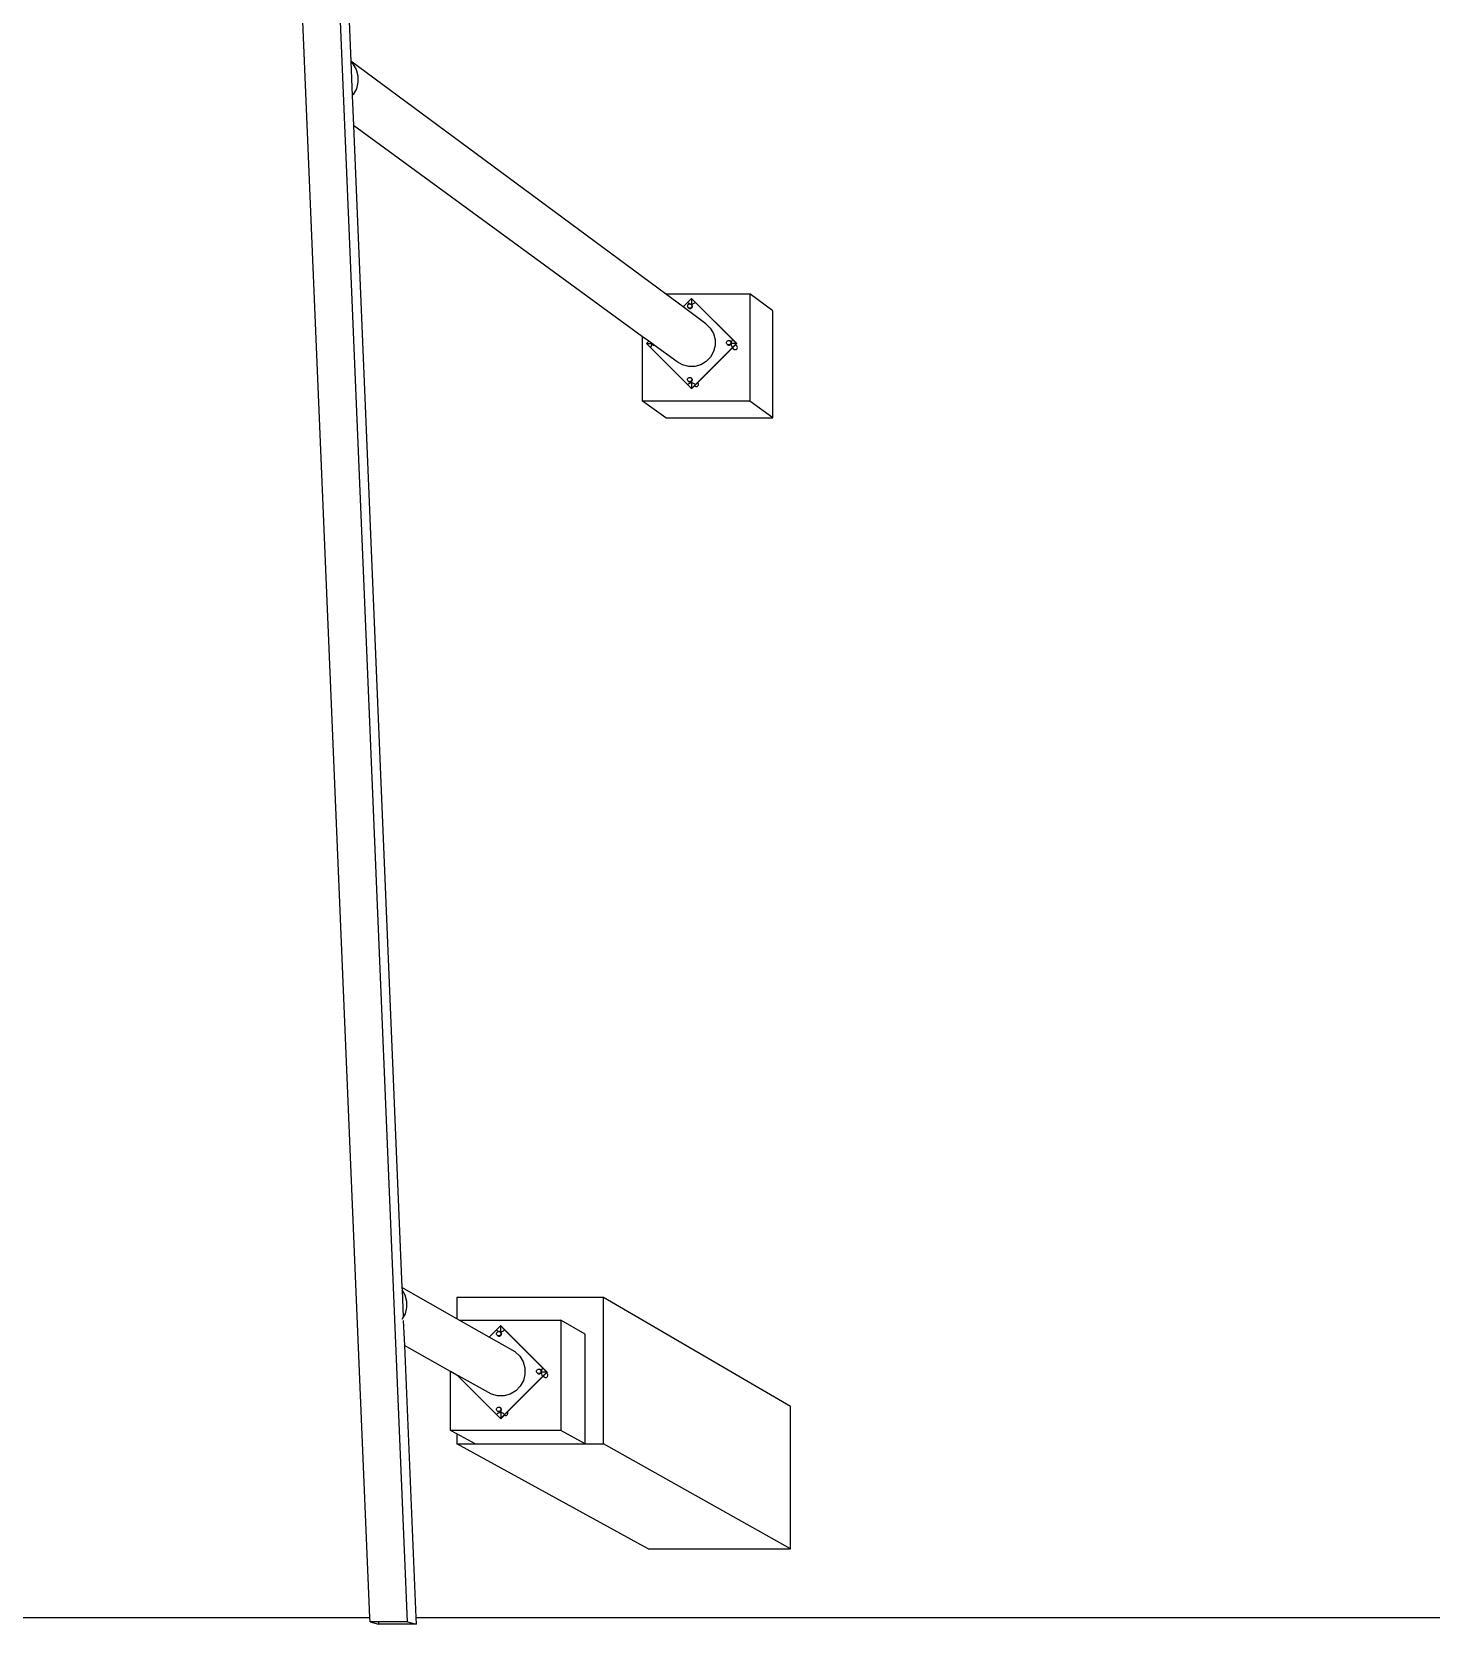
# Model space of a CAD drawing. Extents: x -1616 to 1629, y -1713 to 1708.
# Drawn here: x -1355.2 to -1094, y 666.4 to 963.5 of the extents above; entities that cross this region are included whole.
import ezdxf

# ---------------------------------------------------------------- set-up
doc = ezdxf.new("R2010")
doc.units = 0
doc.header["$MEASUREMENT"] = 0
doc.layers.get('0').update_dxf_attribs({"linetype": 'CONTINUOUS'})

msp = doc.modelspace()

# ---------------------------------------------------------------- linework, layer by layer
for p, q in [((-1285.06, 666.84), (-1328.62, 1707.98)), ((-1292.07, 667.61), (-1329.54, 1558.4)), ((-1304.81, 1177.15), (-1295.65, 958.04)), ((-1236.94, 914.63), (-1295.65, 958.04)), ((-1295.65, 958.04), (-1295.65, 957.92)), ((-1295.65, 957.92), (-1295.27, 957.55)), ((-1295.65, 957.92), (-1295.39, 951.65)), ((-1295.27, 957.55), (-1294.65, 956.5)), ((-1294.65, 956.5), (-1294.31, 955.32)), ((-1294.3, 954.1), (-1294.6, 952.91)), ((-1294.31, 955.32), (-1294.3, 954.1)), ((-1295.2, 951.84), (-1295.39, 951.65)), ((-1295.39, 951.65), (-1295.15, 946.06)), ((-1294.6, 952.91), (-1295.2, 951.84)), ((-1241.18, 906.63), (-1295.15, 946.06)), ((-1295.15, 946.06), (-1286.09, 729.2)), ((-1236.94, 914.63), (-1221.17, 914.63)), ((-1233.64, 912.19), (-1236.94, 914.63)), ((-1233.64, 912.19), (-1232.81, 913.03)), ((-1229.4, 909.06), (-1233.64, 912.19)), ((-1232.81, 913.03), (-1232.07, 913.77)), ((-1232.81, 913.03), (-1232.59, 912.86)), ((-1232.79, 912.35), (-1232.78, 912.46)), ((-1232.78, 912.25), (-1232.79, 912.35)), ((-1232.78, 912.46), (-1232.74, 912.55)), ((-1232.74, 912.15), (-1232.78, 912.25)), ((-1232.74, 912.55), (-1232.67, 912.64)), ((-1232.67, 912.64), (-1232.59, 912.7)), ((-1232.59, 912.86), (-1232.34, 912.76)), ((-1232.59, 912.7), (-1232.49, 912.74)), ((-1232.49, 912.74), (-1232.39, 912.76)), ((-1232.39, 912.76), (-1232.28, 912.74)), ((-1232.34, 912.76), (-1232.07, 912.72)), ((-1232.28, 912.74), (-1232.24, 912.72)), ((-1232.23, 912.72), (-1232.24, 912.72)), ((-1232.24, 912.72), (-1232.19, 912.7)), ((-1232.13, 912.68), (-1232.23, 912.72)), ((-1232.13, 912.66), (-1232.19, 912.7)), ((-1232.19, 912.7), (-1232.13, 912.66)), ((-1232.04, 912.61), (-1232.13, 912.68)), ((-1232.13, 912.66), (-1232.13, 912.66)), ((-1232.13, 912.66), (-1232.04, 912.59)), ((-1232.13, 912.66), (-1232.1, 912.64)), ((-1232.1, 912.64), (-1232.04, 912.55)), ((-1232.04, 913.75), (-1232.07, 913.77)), ((-1232.07, 913.77), (-1232.04, 913.74)), ((-1232.07, 913.77), (-1232.07, 912.73)), ((-1232.07, 912.72), (-1231.8, 912.76)), ((-1232.04, 913.74), (-1232.04, 913.75)), ((-1232.04, 913.75), (-1231.3, 913.01)), ((-1232.04, 913.74), (-1231.33, 913.03)), ((-1231.98, 912.53), (-1232.04, 912.61)), ((-1232.04, 912.59), (-1231.98, 912.51)), ((-1232.04, 912.55), (-1232, 912.46)), ((-1232, 912.25), (-1232.04, 912.15)), ((-1231.97, 912.52), (-1232.03, 912.6)), ((-1232, 912.46), (-1231.99, 912.35)), ((-1231.99, 912.35), (-1232, 912.25)), ((-1231.94, 912.43), (-1231.98, 912.53)), ((-1231.98, 912.51), (-1231.94, 912.41)), ((-1231.98, 912.11), (-1231.94, 912.2)), ((-1231.93, 912.42), (-1231.97, 912.52)), ((-1231.97, 912.1), (-1231.93, 912.2)), ((-1231.92, 912.32), (-1231.94, 912.43)), ((-1231.94, 912.41), (-1231.93, 912.31)), ((-1231.94, 912.21), (-1231.92, 912.32)), ((-1231.93, 912.31), (-1231.94, 912.2)), ((-1231.94, 912.2), (-1231.94, 912.21)), ((-1231.94, 912.2), (-1231.94, 912.2)), ((-1231.91, 912.31), (-1231.93, 912.42)), ((-1231.93, 912.2), (-1231.91, 912.31)), ((-1231.93, 912.2), (-1231.93, 912.2)), ((-1231.8, 912.76), (-1231.54, 912.86)), ((-1231.54, 912.86), (-1231.33, 913.03)), ((-1231.3, 913.01), (-1231.33, 913.03)), ((-1231.33, 913.03), (-1231.3, 913)), ((-1231.3, 913), (-1231.3, 913.01)), ((-1231.3, 913.01), (-1224.37, 906.08)), ((-1231.3, 913), (-1224.4, 906.1)), ((-1221.17, 914.63), (-1221.17, 894.62)), ((-1216.9, 911.43), (-1221.17, 914.63)), ((-1232.67, 912.07), (-1232.74, 912.15)), ((-1232.66, 912.06), (-1232.67, 912.07)), ((-1232.66, 912.06), (-1232.63, 912.02)), ((-1232.63, 912.03), (-1232.66, 912.06)), ((-1232.65, 912.05), (-1232.63, 912.03)), ((-1232.59, 912), (-1232.63, 912.03)), ((-1232.63, 912.03), (-1232.63, 912.02)), ((-1232.63, 912.03), (-1232.63, 912.02)), ((-1232.63, 912.02), (-1232.62, 912.01)), ((-1232.62, 912.01), (-1232.54, 911.95)), ((-1232.53, 911.96), (-1232.59, 912)), ((-1232.53, 911.96), (-1232.59, 912)), ((-1232.49, 911.96), (-1232.59, 912)), ((-1232.59, 912), (-1232.59, 912)), ((-1232.54, 911.95), (-1232.44, 911.91)), ((-1232.43, 911.92), (-1232.53, 911.96)), ((-1232.39, 911.95), (-1232.49, 911.96)), ((-1232.44, 911.91), (-1232.33, 911.89)), ((-1232.33, 911.91), (-1232.43, 911.92)), ((-1232.28, 911.96), (-1232.39, 911.95)), ((-1232.33, 911.91), (-1232.33, 911.96)), ((-1232.22, 911.92), (-1232.33, 911.91)), ((-1232.33, 911.89), (-1232.22, 911.91)), ((-1232.33, 911.9), (-1232.33, 911.91)), ((-1232.33, 911.89), (-1232.33, 911.9)), ((-1232.19, 912), (-1232.28, 911.96)), ((-1232.13, 911.96), (-1232.22, 911.92)), ((-1232.22, 911.91), (-1232.12, 911.95)), ((-1232.1, 912.07), (-1232.19, 912)), ((-1232.04, 912.02), (-1232.13, 911.96)), ((-1232.12, 911.95), (-1232.03, 912.01)), ((-1232.04, 912.15), (-1232.1, 912.07)), ((-1232.04, 912.02), (-1231.98, 912.11)), ((-1232.03, 912.01), (-1231.97, 912.1)), ((-1216.9, 891.49), (-1216.9, 911.43)), ((-1241.18, 894.62), (-1241.18, 906.63)), ((-1240.04, 905.8), (-1241.18, 906.63)), ((-1229.4, 909.06), (-1228.57, 908.24)), ((-1228.57, 908.24), (-1227.98, 907.25)), ((-1227.98, 907.25), (-1227.66, 906.13)), ((-1240.48, 905.36), (-1240.04, 905.8)), ((-1239.74, 904.62), (-1240.48, 905.36)), ((-1240.48, 905.36), (-1239.5, 905.36)), ((-1239.53, 905.43), (-1240.04, 905.8)), ((-1239.74, 904.62), (-1239.57, 904.83)), ((-1232.81, 897.69), (-1239.74, 904.62)), ((-1239.57, 904.83), (-1239.47, 905.09)), ((-1239.53, 905.42), (-1239.53, 905.43)), ((-1239.12, 905.13), (-1239.53, 905.43)), ((-1239.49, 905.32), (-1239.53, 905.42)), ((-1239.44, 905.27), (-1239.49, 905.32)), ((-1239.47, 905.09), (-1239.44, 905.27)), ((-1239.42, 905.24), (-1239.44, 905.27)), ((-1239.38, 905.2), (-1239.42, 905.24)), ((-1239.4, 905.23), (-1239.38, 905.2)), ((-1239.38, 905.2), (-1239.36, 905.18)), ((-1239.34, 905.18), (-1239.38, 905.2)), ((-1239.38, 905.2), (-1239.38, 905.19)), ((-1239.38, 905.19), (-1239.37, 905.19)), ((-1239.37, 905.19), (-1239.29, 905.12)), ((-1239.36, 905.18), (-1239.27, 905.12)), ((-1239.28, 905.13), (-1239.34, 905.18)), ((-1239.33, 905.18), (-1239.34, 905.18)), ((-1239.28, 905.13), (-1239.33, 905.18)), ((-1239.24, 905.14), (-1239.33, 905.18)), ((-1239.29, 905.12), (-1239.19, 905.08)), ((-1239.18, 905.09), (-1239.28, 905.13)), ((-1239.17, 905.08), (-1239.27, 905.12)), ((-1239.14, 905.12), (-1239.24, 905.14)), ((-1239.19, 905.08), (-1239.18, 905.08)), ((-1239.08, 905.08), (-1239.18, 905.09)), ((-1239.18, 905.08), (-1239.08, 905.07)), ((-1239.17, 905.08), (-1239.06, 905.06)), ((-1239.12, 905.13), (-1239.14, 905.12)), ((-1239.06, 905.08), (-1239.12, 905.13)), ((-1239.08, 905.08), (-1239.08, 905.1)), ((-1239.06, 905.08), (-1239.08, 905.08)), ((-1239.08, 905.08), (-1239.08, 905.08)), ((-1239.08, 905.07), (-1239.08, 905.08)), ((-1239.08, 905.07), (-1239.04, 905.07)), ((-1239.03, 905.07), (-1239.06, 905.08)), ((-1239.06, 905.06), (-1239.03, 905.07)), ((-1234.73, 901.93), (-1239.03, 905.07)), ((-1224.4, 904.62), (-1231.33, 897.69)), ((-1224.46, 904.5), (-1230.91, 898.06)), ((-1227.93, 903.84), (-1228.5, 902.82)), ((-1227.65, 904.96), (-1227.93, 903.84)), ((-1227.66, 906.13), (-1227.65, 904.96)), ((-1225.54, 905.51), (-1225.52, 905.62)), ((-1225.52, 905.41), (-1225.54, 905.51)), ((-1225.52, 905.62), (-1225.48, 905.71)), ((-1225.48, 905.31), (-1225.52, 905.41)), ((-1225.48, 905.71), (-1225.42, 905.8)), ((-1225.42, 905.23), (-1225.48, 905.31)), ((-1225.42, 905.8), (-1225.34, 905.86)), ((-1225.37, 905.19), (-1225.42, 905.23)), ((-1225.4, 905.21), (-1225.38, 905.19)), ((-1225.38, 905.19), (-1225.38, 905.18)), ((-1225.37, 905.19), (-1225.38, 905.19)), ((-1225.38, 905.19), (-1225.37, 905.18)), ((-1225.38, 905.18), (-1225.37, 905.18)), ((-1225.34, 905.16), (-1225.37, 905.19)), ((-1225.37, 905.18), (-1225.29, 905.12)), ((-1225.37, 905.18), (-1225.37, 905.17)), ((-1225.37, 905.17), (-1225.28, 905.11)), ((-1225.34, 905.86), (-1225.24, 905.9)), ((-1225.28, 905.12), (-1225.34, 905.16)), ((-1225.33, 905.16), (-1225.34, 905.16)), ((-1225.28, 905.12), (-1225.33, 905.16)), ((-1225.24, 905.12), (-1225.33, 905.16)), ((-1225.29, 905.12), (-1225.19, 905.08)), ((-1225.18, 905.08), (-1225.28, 905.12)), ((-1225.28, 905.11), (-1225.18, 905.07)), ((-1225.24, 905.9), (-1225.13, 905.91)), ((-1225.13, 905.11), (-1225.24, 905.12)), ((-1225.19, 905.08), (-1225.09, 905.06)), ((-1225.08, 905.07), (-1225.18, 905.08)), ((-1225.18, 905.07), (-1225.08, 905.05)), ((-1225.13, 905.91), (-1225.03, 905.9)), ((-1225.03, 905.12), (-1225.13, 905.11)), ((-1225.09, 905.06), (-1225.08, 905.06)), ((-1225.08, 905.07), (-1225.08, 905.12)), ((-1224.97, 905.08), (-1225.08, 905.07)), ((-1225.08, 905.06), (-1224.98, 905.08)), ((-1225.08, 905.06), (-1225.08, 905.07)), ((-1225.08, 905.05), (-1224.97, 905.07)), ((-1225.08, 905.05), (-1225.08, 905.06)), ((-1225.03, 905.9), (-1224.98, 905.88)), ((-1224.93, 905.16), (-1225.03, 905.12)), ((-1224.98, 905.88), (-1224.98, 905.88)), ((-1224.88, 905.84), (-1224.98, 905.88)), ((-1224.98, 905.88), (-1224.93, 905.86)), ((-1224.98, 905.08), (-1224.97, 905.08)), ((-1224.88, 905.12), (-1224.97, 905.08)), ((-1224.97, 905.07), (-1224.87, 905.11)), ((-1224.87, 905.82), (-1224.93, 905.86)), ((-1224.93, 905.86), (-1224.88, 905.82)), ((-1224.85, 905.23), (-1224.93, 905.16)), ((-1224.79, 905.77), (-1224.88, 905.84)), ((-1224.88, 905.82), (-1224.87, 905.82)), ((-1224.88, 905.82), (-1224.85, 905.8)), ((-1224.88, 905.12), (-1224.79, 905.18)), ((-1224.87, 905.82), (-1224.79, 905.75)), ((-1224.87, 905.11), (-1224.78, 905.17)), ((-1224.85, 905.8), (-1224.79, 905.71)), ((-1224.79, 905.31), (-1224.85, 905.23)), ((-1224.72, 905.69), (-1224.79, 905.77)), ((-1224.79, 905.75), (-1224.73, 905.67)), ((-1224.79, 905.71), (-1224.75, 905.62)), ((-1224.75, 905.41), (-1224.79, 905.31)), ((-1224.72, 905.27), (-1224.79, 905.18)), ((-1224.71, 905.68), (-1224.78, 905.76)), ((-1224.78, 905.17), (-1224.71, 905.26)), ((-1224.75, 905.62), (-1224.73, 905.51)), ((-1224.73, 905.51), (-1224.75, 905.41)), ((-1224.73, 905.67), (-1224.69, 905.57)), ((-1224.68, 905.59), (-1224.72, 905.69)), ((-1224.7, 905.33), (-1224.72, 905.27)), ((-1224.67, 905.58), (-1224.71, 905.68)), ((-1224.71, 905.26), (-1224.67, 905.36)), ((-1224.68, 905.53), (-1224.7, 905.36)), ((-1224.7, 905.36), (-1224.7, 905.33)), ((-1224.69, 905.36), (-1224.7, 905.33)), ((-1224.69, 905.36), (-1224.7, 905.36)), ((-1224.7, 905.33), (-1224.67, 905.09)), ((-1224.69, 905.57), (-1224.68, 905.53)), ((-1224.67, 905.47), (-1224.69, 905.36)), ((-1224.69, 905.36), (-1224.68, 905.37)), ((-1224.69, 905.36), (-1224.69, 905.36)), ((-1224.67, 905.36), (-1224.69, 905.36)), ((-1224.67, 905.63), (-1224.68, 905.55)), ((-1224.68, 905.55), (-1224.68, 905.59)), ((-1224.67, 905.48), (-1224.68, 905.55)), ((-1224.68, 905.55), (-1224.68, 905.53)), ((-1224.68, 905.53), (-1224.67, 905.47)), ((-1224.68, 905.37), (-1224.67, 905.48)), ((-1224.56, 905.88), (-1224.67, 905.63)), ((-1224.66, 905.47), (-1224.67, 905.58)), ((-1224.67, 905.36), (-1224.66, 905.47)), ((-1223.66, 905.36), (-1224.67, 905.36)), ((-1224.67, 905.36), (-1224.67, 905.36)), ((-1224.67, 905.09), (-1224.56, 904.83)), ((-1224.4, 906.1), (-1224.56, 905.88)), ((-1224.56, 904.83), (-1224.4, 904.62)), ((-1224.37, 904.59), (-1224.46, 904.5)), ((-1224.14, 904.26), (-1224.46, 904.5)), ((-1224.37, 906.08), (-1224.4, 906.1)), ((-1224.4, 906.1), (-1224.37, 906.07)), ((-1223.66, 905.36), (-1224.4, 904.62)), ((-1224.37, 904.59), (-1224.4, 904.62)), ((-1224.37, 906.08), (-1223.63, 905.34)), ((-1224.37, 906.08), (-1224.37, 906.07)), ((-1224.37, 906.07), (-1223.66, 905.36)), ((-1224.34, 904.62), (-1224.37, 904.59)), ((-1223.92, 905.04), (-1224.34, 904.62)), ((-1224.34, 904.62), (-1224.33, 904.51)), ((-1224.33, 904.51), (-1224.29, 904.41)), ((-1224.29, 904.41), (-1224.22, 904.33)), ((-1224.22, 904.33), (-1224.14, 904.26)), ((-1224.14, 904.26), (-1224.04, 904.22)), ((-1224.04, 904.22), (-1223.93, 904.21)), ((-1223.93, 904.21), (-1223.82, 904.22)), ((-1223.87, 905.09), (-1223.92, 905.04)), ((-1223.82, 905.02), (-1223.92, 905.04)), ((-1223.63, 905.34), (-1223.87, 905.09)), ((-1223.72, 904.98), (-1223.87, 905.09)), ((-1223.72, 904.98), (-1223.82, 905.02)), ((-1223.82, 904.22), (-1223.72, 904.26)), ((-1223.63, 904.92), (-1223.72, 904.98)), ((-1223.72, 904.26), (-1223.63, 904.33)), ((-1223.63, 905.34), (-1223.66, 905.36)), ((-1223.57, 904.83), (-1223.63, 904.92)), ((-1223.63, 904.33), (-1223.57, 904.41)), ((-1223.53, 904.73), (-1223.57, 904.83)), ((-1223.57, 904.41), (-1223.55, 904.46)), ((-1223.55, 904.46), (-1223.53, 904.51)), ((-1223.51, 904.62), (-1223.53, 904.73)), ((-1223.53, 904.51), (-1223.51, 904.62)), ((-1233.72, 901.36), (-1234.73, 901.93)), ((-1232.59, 901.07), (-1233.72, 901.36)), ((-1231.43, 901.08), (-1232.59, 901.07)), ((-1230.31, 901.4), (-1231.43, 901.08)), ((-1229.31, 901.99), (-1230.31, 901.4)), ((-1228.5, 902.82), (-1229.31, 901.99)), ((-1232.59, 897.85), (-1232.81, 897.69)), ((-1232.07, 896.95), (-1232.81, 897.69)), ((-1232.8, 898.64), (-1232.79, 898.74)), ((-1232.79, 898.53), (-1232.8, 898.64)), ((-1232.79, 898.74), (-1232.75, 898.84)), ((-1232.75, 898.44), (-1232.79, 898.53)), ((-1232.75, 898.84), (-1232.68, 898.92)), ((-1232.68, 898.35), (-1232.75, 898.44)), ((-1232.68, 898.92), (-1232.6, 898.98)), ((-1232.66, 898.34), (-1232.68, 898.35)), ((-1232.66, 898.34), (-1232.63, 898.3)), ((-1232.6, 898.29), (-1232.66, 898.34)), ((-1232.63, 898.3), (-1232.55, 898.23)), ((-1232.6, 898.98), (-1232.5, 899.02)), ((-1232.54, 898.24), (-1232.6, 898.29)), ((-1232.59, 898.29), (-1232.6, 898.29)), ((-1232.54, 898.24), (-1232.59, 898.29)), ((-1232.5, 898.25), (-1232.59, 898.29)), ((-1232.34, 897.96), (-1232.59, 897.85)), ((-1232.55, 898.23), (-1232.45, 898.19)), ((-1232.44, 898.2), (-1232.54, 898.24)), ((-1232.5, 899.02), (-1232.4, 899.04)), ((-1232.4, 898.23), (-1232.5, 898.25)), ((-1232.45, 898.19), (-1232.34, 898.18)), ((-1232.34, 898.19), (-1232.44, 898.2)), ((-1232.4, 899.04), (-1232.29, 899.02)), ((-1232.29, 898.25), (-1232.4, 898.23)), ((-1232.34, 898.19), (-1232.34, 898.24)), ((-1232.23, 898.2), (-1232.34, 898.19)), ((-1232.34, 898.18), (-1232.23, 898.19)), ((-1232.34, 898.18), (-1232.34, 898.19)), ((-1232.07, 897.99), (-1232.34, 897.96)), ((-1232.29, 899.02), (-1232.2, 898.98)), ((-1232.2, 898.29), (-1232.29, 898.25)), ((-1232.14, 898.24), (-1232.23, 898.2)), ((-1232.23, 898.19), (-1232.13, 898.23)), ((-1232.14, 898.94), (-1232.2, 898.98)), ((-1232.2, 898.98), (-1232.14, 898.94)), ((-1232.11, 898.35), (-1232.2, 898.29)), ((-1232.14, 898.94), (-1232.05, 898.88)), ((-1232.14, 898.94), (-1232.14, 898.94)), ((-1232.14, 898.94), (-1232.11, 898.92)), ((-1232.05, 898.31), (-1232.14, 898.24)), ((-1232.13, 898.23), (-1232.04, 898.3)), ((-1232.11, 898.92), (-1232.05, 898.84)), ((-1232.05, 898.44), (-1232.11, 898.35)), ((-1231.8, 897.96), (-1232.07, 897.99)), ((-1231.33, 897.69), (-1232.07, 896.95)), ((-1232.05, 898.88), (-1231.99, 898.79)), ((-1232.05, 898.84), (-1232.01, 898.74)), ((-1232.01, 898.53), (-1232.05, 898.44)), ((-1231.99, 898.39), (-1232.05, 898.31)), ((-1231.98, 898.8), (-1232.04, 898.89)), ((-1232.04, 898.3), (-1231.98, 898.38)), ((-1232.04, 898.3), (-1232.04, 896.95)), ((-1231.5, 897.47), (-1232.04, 896.92)), ((-1232.01, 898.74), (-1232, 898.64)), ((-1232, 898.64), (-1232.01, 898.53)), ((-1231.99, 898.79), (-1231.95, 898.7)), ((-1231.95, 898.49), (-1231.99, 898.39)), ((-1231.94, 898.7), (-1231.98, 898.8)), ((-1231.98, 898.38), (-1231.94, 898.48)), ((-1231.95, 898.7), (-1231.94, 898.59)), ((-1231.94, 898.59), (-1231.95, 898.49)), ((-1231.92, 898.59), (-1231.94, 898.7)), ((-1231.94, 898.48), (-1231.92, 898.59)), ((-1231.54, 897.85), (-1231.8, 897.96)), ((-1231.33, 897.69), (-1231.54, 897.85)), ((-1231.38, 897.38), (-1231.5, 897.47)), ((-1231.49, 897.47), (-1231.5, 897.47)), ((-1231.3, 897.67), (-1231.49, 897.47)), ((-1231.49, 897.47), (-1231.47, 897.45)), ((-1231.47, 897.45), (-1231.38, 897.38)), ((-1231.38, 897.38), (-1231.28, 897.34)), ((-1231.3, 897.67), (-1231.33, 897.69)), ((-1230.91, 898.06), (-1231.3, 897.67)), ((-1231.28, 897.34), (-1231.17, 897.33)), ((-1231.17, 897.33), (-1231.07, 897.34)), ((-1231.07, 897.34), (-1230.97, 897.38)), ((-1230.97, 897.38), (-1230.88, 897.45)), ((-1230.88, 898.04), (-1230.91, 898.06)), ((-1230.81, 897.95), (-1230.88, 898.04)), ((-1230.88, 897.45), (-1230.81, 897.54)), ((-1230.77, 897.85), (-1230.81, 897.95)), ((-1230.81, 897.54), (-1230.77, 897.64)), ((-1230.76, 897.74), (-1230.77, 897.85)), ((-1230.77, 897.64), (-1230.76, 897.74)), ((-1236.84, 891.49), (-1241.18, 894.62)), ((-1221.17, 894.62), (-1241.18, 894.62)), ((-1232.04, 896.92), (-1232.07, 896.95)), ((-1216.9, 891.49), (-1221.17, 894.62)), ((-1236.84, 891.49), (-1216.9, 891.49)), ((-1286.11, 728.77), (-1286.07, 728.7)), ((-1286.09, 729.2), (-1286.08, 728.75)), ((-1275.86, 723.39), (-1286.09, 729.2)), ((-1286.07, 728.7), (-1285.86, 723.66)), ((-1286.07, 728.7), (-1285.56, 727.84)), ((-1285.56, 727.84), (-1285.23, 726.67)), ((-1285.22, 725.46), (-1285.52, 724.28)), ((-1285.23, 726.67), (-1285.22, 725.46)), ((-1248.51, 727.37), (-1275.86, 727.37)), ((-1275.86, 727.37), (-1275.86, 723.39)), ((-1248.51, 700.01), (-1248.51, 727.37)), ((-1213.57, 707.02), (-1248.51, 727.37)), ((-1285.86, 723.66), (-1286.11, 723.22)), ((-1285.52, 724.28), (-1285.86, 723.66)), ((-1285.84, 723.06), (-1285.64, 718.37)), ((-1275.4, 723.13), (-1275.86, 723.39)), ((-1275.4, 723.13), (-1256.45, 723.13)), ((-1269.8, 719.96), (-1275.4, 723.13)), ((-1268.46, 721.3), (-1267.7, 722.06)), ((-1267.66, 722.04), (-1267.7, 722.06)), ((-1267.7, 722.06), (-1267.67, 722.03)), ((-1267.7, 722.06), (-1267.7, 720.99)), ((-1267.67, 722.03), (-1267.66, 722.04)), ((-1267.67, 722.03), (-1266.93, 721.3)), ((-1267.66, 722.04), (-1266.9, 721.28)), ((-1256.45, 723.13), (-1256.45, 702.54)), ((-1251.93, 720.53), (-1256.45, 723.13)), ((-1269.8, 719.96), (-1268.46, 721.3)), ((-1264.95, 717.21), (-1269.8, 719.96)), ((-1268.46, 721.3), (-1268.24, 721.12)), ((-1268.44, 720.59), (-1268.43, 720.7)), ((-1268.43, 720.48), (-1268.44, 720.59)), ((-1268.43, 720.7), (-1268.39, 720.8)), ((-1268.39, 720.38), (-1268.43, 720.48)), ((-1268.39, 720.8), (-1268.32, 720.88)), ((-1268.32, 720.3), (-1268.39, 720.38)), ((-1268.32, 720.88), (-1268.23, 720.95)), ((-1268.28, 720.27), (-1268.32, 720.3)), ((-1268.28, 720.27), (-1268.28, 720.26)), ((-1268.28, 720.26), (-1268.28, 720.27)), ((-1268.28, 720.27), (-1268.28, 720.26)), ((-1268.28, 720.26), (-1268.28, 720.26)), ((-1268.23, 720.23), (-1268.28, 720.26)), ((-1268.28, 720.26), (-1268.27, 720.26)), ((-1268.27, 720.26), (-1268.27, 720.25)), ((-1268.27, 720.25), (-1268.18, 720.18)), ((-1268.24, 721.12), (-1267.98, 721.02)), ((-1268.23, 720.95), (-1268.13, 720.99)), ((-1268.17, 720.2), (-1268.23, 720.23)), ((-1268.2, 720.22), (-1268.23, 720.23)), ((-1268.17, 720.2), (-1268.2, 720.22)), ((-1268.13, 720.19), (-1268.2, 720.22)), ((-1268.18, 720.18), (-1268.07, 720.14)), ((-1268.07, 720.16), (-1268.17, 720.2)), ((-1268.13, 720.99), (-1268.03, 721.01)), ((-1268.03, 720.18), (-1268.13, 720.19)), ((-1267.96, 720.14), (-1268.07, 720.16)), ((-1268.07, 720.14), (-1267.96, 720.13)), ((-1268.03, 721.01), (-1267.92, 720.99)), ((-1267.92, 720.19), (-1268.03, 720.18)), ((-1267.98, 721.02), (-1267.7, 720.98)), ((-1267.96, 720.14), (-1267.96, 720.19)), ((-1267.86, 720.16), (-1267.96, 720.14)), ((-1267.96, 720.14), (-1267.96, 720.14)), ((-1267.96, 720.13), (-1267.96, 720.14)), ((-1267.96, 720.13), (-1267.85, 720.14)), ((-1267.92, 720.99), (-1267.91, 720.99)), ((-1267.82, 720.23), (-1267.92, 720.19)), ((-1267.86, 720.98), (-1267.91, 720.99)), ((-1267.91, 720.99), (-1267.82, 720.95)), ((-1267.76, 720.94), (-1267.86, 720.98)), ((-1267.76, 720.19), (-1267.86, 720.16)), ((-1267.85, 720.14), (-1267.75, 720.18)), ((-1267.76, 720.91), (-1267.82, 720.95)), ((-1267.82, 720.95), (-1267.79, 720.93)), ((-1267.74, 720.3), (-1267.82, 720.23)), ((-1267.79, 720.93), (-1267.76, 720.91)), ((-1267.79, 720.93), (-1267.74, 720.88)), ((-1267.67, 720.87), (-1267.76, 720.94)), ((-1267.76, 720.91), (-1267.67, 720.85)), ((-1267.76, 720.19), (-1267.67, 720.26)), ((-1267.75, 720.18), (-1267.66, 720.25)), ((-1267.74, 720.88), (-1267.67, 720.8)), ((-1267.72, 720.31), (-1267.74, 720.3)), ((-1267.67, 720.38), (-1267.72, 720.31)), ((-1267.72, 720.31), (-1267.67, 720.26)), ((-1267.7, 720.98), (-1267.42, 721.02)), ((-1267.6, 720.78), (-1267.67, 720.87)), ((-1267.67, 720.85), (-1267.61, 720.76)), ((-1267.67, 720.8), (-1267.63, 720.7)), ((-1267.63, 720.48), (-1267.67, 720.38)), ((-1267.67, 720.26), (-1267.6, 720.35)), ((-1267.59, 720.77), (-1267.66, 720.86)), ((-1267.66, 720.25), (-1267.59, 720.34)), ((-1267.63, 720.7), (-1267.61, 720.59)), ((-1267.61, 720.59), (-1267.63, 720.48)), ((-1267.61, 720.76), (-1267.56, 720.66)), ((-1267.56, 720.68), (-1267.6, 720.78)), ((-1267.6, 720.35), (-1267.57, 720.44)), ((-1267.55, 720.67), (-1267.59, 720.77)), ((-1267.59, 720.34), (-1267.55, 720.44)), ((-1267.57, 720.44), (-1267.56, 720.45)), ((-1267.55, 720.57), (-1267.56, 720.68)), ((-1267.56, 720.66), (-1267.55, 720.56)), ((-1267.56, 720.46), (-1267.55, 720.57)), ((-1267.55, 720.56), (-1267.56, 720.45)), ((-1267.56, 720.45), (-1267.56, 720.46)), ((-1267.54, 720.56), (-1267.55, 720.67)), ((-1267.55, 720.44), (-1267.54, 720.56)), ((-1267.55, 720.44), (-1267.55, 720.44)), ((-1267.42, 721.02), (-1267.16, 721.12)), ((-1267.16, 721.12), (-1266.93, 721.3)), ((-1266.9, 721.28), (-1266.93, 721.3)), ((-1266.93, 721.3), (-1266.91, 721.27)), ((-1266.91, 721.27), (-1266.9, 721.28)), ((-1266.91, 721.27), (-1259.8, 714.17)), ((-1266.9, 721.28), (-1259.77, 714.15)), ((-1251.93, 700.01), (-1251.93, 720.53)), ((-1277.04, 713.56), (-1285.64, 718.37)), ((-1285.64, 718.37), (-1283.52, 667.61)), ((-1264.95, 717.21), (-1264.1, 716.37)), ((-1264.1, 716.37), (-1263.49, 715.35)), ((-1277.04, 702.54), (-1277.04, 713.56)), ((-1275.83, 712.88), (-1277.04, 713.56)), ((-1263.49, 715.35), (-1263.16, 714.19)), ((-1263.16, 714.19), (-1263.15, 713)), ((-1260.98, 713.55), (-1260.96, 713.66)), ((-1260.96, 713.45), (-1260.98, 713.55)), ((-1260.96, 713.66), (-1260.92, 713.76)), ((-1260.92, 713.35), (-1260.96, 713.45)), ((-1260.92, 713.76), (-1260.86, 713.85)), ((-1260.86, 713.26), (-1260.92, 713.35)), ((-1260.86, 713.85), (-1260.77, 713.91)), ((-1260.81, 713.23), (-1260.86, 713.26)), ((-1260.81, 713.23), (-1260.81, 713.22)), ((-1260.81, 713.23), (-1260.81, 713.22)), ((-1260.77, 713.19), (-1260.81, 713.23)), ((-1260.81, 713.23), (-1260.81, 713.23)), ((-1260.81, 713.22), (-1260.73, 713.16)), ((-1260.81, 713.22), (-1260.81, 713.22)), ((-1260.81, 713.22), (-1260.8, 713.21)), ((-1260.8, 713.21), (-1260.71, 713.15)), ((-1260.77, 713.91), (-1260.67, 713.95)), ((-1260.71, 713.16), (-1260.77, 713.19)), ((-1260.73, 713.18), (-1260.77, 713.19)), ((-1260.71, 713.16), (-1260.73, 713.18)), ((-1260.67, 713.15), (-1260.73, 713.18)), ((-1260.73, 713.16), (-1260.62, 713.11)), ((-1260.61, 713.12), (-1260.71, 713.16)), ((-1260.71, 713.15), (-1260.61, 713.1)), ((-1260.67, 713.95), (-1260.56, 713.97)), ((-1260.56, 713.14), (-1260.67, 713.15)), ((-1260.62, 713.11), (-1260.51, 713.1)), ((-1260.5, 713.1), (-1260.61, 713.12)), ((-1260.56, 713.97), (-1260.46, 713.95)), ((-1260.46, 713.15), (-1260.56, 713.14)), ((-1260.5, 713.1), (-1260.5, 713.15)), ((-1260.39, 713.12), (-1260.5, 713.1)), ((-1260.5, 713.1), (-1260.4, 713.11)), ((-1260.46, 713.95), (-1260.44, 713.95)), ((-1260.36, 713.19), (-1260.46, 713.15)), ((-1260.4, 713.94), (-1260.44, 713.95)), ((-1260.44, 713.95), (-1260.36, 713.91)), ((-1260.3, 713.9), (-1260.4, 713.94)), ((-1260.4, 713.11), (-1260.39, 713.12)), ((-1260.3, 713.16), (-1260.39, 713.12)), ((-1260.39, 713.1), (-1260.29, 713.15)), ((-1260.29, 713.88), (-1260.36, 713.91)), ((-1260.36, 713.91), (-1260.33, 713.89)), ((-1260.27, 713.26), (-1260.36, 713.19)), ((-1260.33, 713.89), (-1260.29, 713.88)), ((-1260.33, 713.89), (-1260.27, 713.85)), ((-1260.21, 713.83), (-1260.3, 713.9)), ((-1260.3, 713.16), (-1260.21, 713.22)), ((-1260.29, 713.88), (-1260.21, 713.81)), ((-1260.29, 713.15), (-1260.2, 713.21)), ((-1260.27, 713.85), (-1260.21, 713.76)), ((-1260.21, 713.35), (-1260.27, 713.26)), ((-1260.14, 713.74), (-1260.21, 713.83)), ((-1260.21, 713.81), (-1260.14, 713.72)), ((-1260.21, 713.76), (-1260.16, 713.66)), ((-1260.16, 713.45), (-1260.21, 713.35)), ((-1260.21, 713.22), (-1260.14, 713.31)), ((-1260.13, 713.73), (-1260.2, 713.82)), ((-1260.2, 713.21), (-1260.13, 713.3)), ((-1260.16, 713.66), (-1260.15, 713.55)), ((-1260.15, 713.55), (-1260.16, 713.45)), ((-1260.1, 713.64), (-1260.14, 713.74)), ((-1260.14, 713.72), (-1260.1, 713.62)), ((-1260.12, 713.37), (-1260.14, 713.31)), ((-1260.09, 713.63), (-1260.13, 713.73)), ((-1260.13, 713.3), (-1260.09, 713.4)), ((-1260.1, 713.58), (-1260.12, 713.4)), ((-1260.12, 713.4), (-1260.12, 713.37)), ((-1260.1, 713.4), (-1260.12, 713.37)), ((-1260.12, 713.37), (-1260.08, 713.12)), ((-1260.1, 713.4), (-1260.11, 713.4)), ((-1260.09, 713.61), (-1260.1, 713.64)), ((-1260.1, 713.62), (-1260.1, 713.58)), ((-1260.09, 713.61), (-1260.1, 713.58)), ((-1260.1, 713.58), (-1260.09, 713.52)), ((-1260.1, 713.42), (-1260.08, 713.53)), ((-1260.09, 713.52), (-1260.1, 713.41)), ((-1260.1, 713.41), (-1260.1, 713.42)), ((-1260.1, 713.41), (-1260.1, 713.4)), ((-1260.09, 713.4), (-1260.1, 713.4)), ((-1260.08, 713.68), (-1260.09, 713.61)), ((-1260.07, 713.52), (-1260.09, 713.63)), ((-1260.08, 713.53), (-1260.09, 713.61)), ((-1260.09, 713.41), (-1260.07, 713.52)), ((-1260.09, 713.4), (-1260.09, 713.41)), ((-1259.04, 713.4), (-1260.09, 713.4)), ((-1259.97, 713.94), (-1260.08, 713.68)), ((-1260.08, 713.12), (-1259.97, 712.86)), ((-1259.8, 714.17), (-1259.97, 713.94)), ((-1259.77, 714.15), (-1259.8, 714.17)), ((-1259.8, 714.17), (-1259.78, 714.14)), ((-1259.04, 713.4), (-1259.8, 712.64)), ((-1259.77, 714.15), (-1259.78, 714.14)), ((-1259.78, 714.14), (-1259.04, 713.4)), ((-1259.77, 714.15), (-1259.01, 713.39)), ((-1259.16, 713.24), (-1259.69, 712.7)), ((-1259.15, 713.25), (-1259.16, 713.24)), ((-1259.07, 713.2), (-1259.16, 713.24)), ((-1259.01, 713.39), (-1259.15, 713.25)), ((-1259.07, 713.2), (-1259.15, 713.25)), ((-1258.98, 713.14), (-1259.07, 713.2)), ((-1259.01, 713.39), (-1259.04, 713.4)), ((-1258.92, 713.05), (-1258.98, 713.14)), ((-1275.59, 712.64), (-1275.83, 712.88)), ((-1275.53, 712.72), (-1275.83, 712.88)), ((-1275.59, 712.64), (-1275.53, 712.72)), ((-1268.46, 705.51), (-1275.59, 712.64)), ((-1269.4, 709.29), (-1275.53, 712.72)), ((-1259.8, 712.64), (-1266.93, 705.51)), ((-1259.78, 712.62), (-1266.39, 706)), ((-1264.03, 710.8), (-1264.86, 709.94)), ((-1263.44, 711.84), (-1264.03, 710.8)), ((-1263.15, 713), (-1263.44, 711.84)), ((-1260.61, 713.1), (-1260.5, 713.09)), ((-1260.51, 713.1), (-1260.5, 713.1)), ((-1260.5, 713.1), (-1260.5, 713.1)), ((-1260.5, 713.09), (-1260.39, 713.1)), ((-1260.5, 713.09), (-1260.5, 713.1)), ((-1259.97, 712.86), (-1259.8, 712.64)), ((-1259.77, 712.62), (-1259.8, 712.64)), ((-1259.5, 712.46), (-1259.78, 712.62)), ((-1259.77, 712.62), (-1259.78, 712.62)), ((-1259.69, 712.7), (-1259.77, 712.62)), ((-1259.69, 712.7), (-1259.66, 712.62)), ((-1259.66, 712.62), (-1259.59, 712.53)), ((-1259.59, 712.53), (-1259.5, 712.46)), ((-1259.5, 712.46), (-1259.4, 712.42)), ((-1259.4, 712.42), (-1259.29, 712.41)), ((-1259.29, 712.41), (-1259.17, 712.42)), ((-1259.17, 712.42), (-1259.07, 712.46)), ((-1259.07, 712.46), (-1258.98, 712.53)), ((-1258.98, 712.53), (-1258.92, 712.62)), ((-1258.87, 712.94), (-1258.92, 713.05)), ((-1258.92, 712.62), (-1258.87, 712.72)), ((-1258.86, 712.83), (-1258.87, 712.94)), ((-1258.87, 712.72), (-1258.86, 712.83)), ((-1268.24, 708.99), (-1269.4, 709.29)), ((-1267.04, 709.01), (-1268.24, 708.99)), ((-1265.89, 709.33), (-1267.04, 709.01)), ((-1264.86, 709.94), (-1265.89, 709.33)), ((-1268.24, 705.68), (-1268.46, 705.51)), ((-1267.7, 704.75), (-1268.46, 705.51)), ((-1268.45, 706.48), (-1268.44, 706.59)), ((-1268.44, 706.37), (-1268.45, 706.48)), ((-1268.44, 706.59), (-1268.4, 706.68)), ((-1268.4, 706.27), (-1268.44, 706.37)), ((-1268.4, 706.68), (-1268.33, 706.77)), ((-1268.33, 706.19), (-1268.4, 706.27)), ((-1268.33, 706.77), (-1268.24, 706.84)), ((-1268.29, 706.15), (-1268.33, 706.19)), ((-1268.29, 706.15), (-1268.28, 706.14)), ((-1268.24, 706.12), (-1268.29, 706.15)), ((-1268.28, 706.14), (-1268.19, 706.07)), ((-1268.24, 706.84), (-1268.15, 706.88)), ((-1268.18, 706.08), (-1268.24, 706.12)), ((-1268.21, 706.1), (-1268.24, 706.12)), ((-1267.98, 705.79), (-1268.24, 705.68)), ((-1268.18, 706.08), (-1268.21, 706.1)), ((-1268.15, 706.08), (-1268.21, 706.1)), ((-1268.19, 706.07), (-1268.09, 706.03)), ((-1268.08, 706.04), (-1268.18, 706.08)), ((-1268.15, 706.88), (-1268.04, 706.89)), ((-1268.04, 706.06), (-1268.15, 706.08)), ((-1268.09, 706.03), (-1267.97, 706.01)), ((-1267.97, 706.03), (-1268.08, 706.04)), ((-1268.04, 706.89), (-1267.93, 706.88)), ((-1267.93, 706.08), (-1268.04, 706.06)), ((-1267.7, 705.83), (-1267.98, 705.79)), ((-1267.97, 706.03), (-1267.97, 706.07)), ((-1267.87, 706.04), (-1267.97, 706.03)), ((-1267.97, 706.01), (-1267.86, 706.03)), ((-1267.97, 706.01), (-1267.97, 706.03)), ((-1267.93, 706.88), (-1267.83, 706.84)), ((-1267.83, 706.12), (-1267.93, 706.08)), ((-1267.77, 706.08), (-1267.87, 706.04)), ((-1267.86, 706.03), (-1267.76, 706.07)), ((-1267.77, 706.8), (-1267.83, 706.84)), ((-1267.83, 706.84), (-1267.81, 706.82)), ((-1267.75, 706.19), (-1267.83, 706.12)), ((-1267.81, 706.82), (-1267.77, 706.8)), ((-1267.81, 706.82), (-1267.75, 706.77)), ((-1267.77, 706.8), (-1267.68, 706.74)), ((-1267.68, 706.15), (-1267.77, 706.08)), ((-1267.76, 706.07), (-1267.67, 706.14)), ((-1267.75, 706.77), (-1267.68, 706.68)), ((-1267.68, 706.27), (-1267.75, 706.19)), ((-1267.42, 705.79), (-1267.7, 705.83)), ((-1266.93, 705.51), (-1267.7, 704.75)), ((-1267.66, 704.73), (-1267.7, 704.75)), ((-1267.68, 706.74), (-1267.62, 706.65)), ((-1267.68, 706.68), (-1267.64, 706.59)), ((-1267.64, 706.37), (-1267.68, 706.27)), ((-1267.62, 706.24), (-1267.68, 706.15)), ((-1267.6, 706.66), (-1267.67, 706.75)), ((-1267.67, 706.14), (-1267.6, 706.23)), ((-1267.67, 706.14), (-1267.67, 704.75)), ((-1266.99, 705.4), (-1267.66, 704.73)), ((-1267.64, 706.59), (-1267.62, 706.48)), ((-1267.62, 706.48), (-1267.64, 706.37)), ((-1267.62, 706.65), (-1267.57, 706.55)), ((-1267.57, 706.34), (-1267.62, 706.24)), ((-1267.56, 706.55), (-1267.6, 706.66)), ((-1267.6, 706.23), (-1267.56, 706.33)), ((-1267.57, 706.55), (-1267.56, 706.44)), ((-1267.56, 706.44), (-1267.57, 706.34)), ((-1267.55, 706.44), (-1267.56, 706.55)), ((-1267.56, 706.33), (-1267.55, 706.44)), ((-1267.16, 705.68), (-1267.42, 705.79)), ((-1266.93, 705.51), (-1267.16, 705.68)), ((-1266.9, 705.49), (-1266.99, 705.41)), ((-1266.99, 705.41), (-1266.96, 705.39)), ((-1266.99, 705.41), (-1266.99, 705.4)), ((-1266.96, 705.39), (-1266.99, 705.4)), ((-1266.96, 705.39), (-1266.85, 705.34)), ((-1266.9, 705.49), (-1266.93, 705.51)), ((-1266.39, 706), (-1266.9, 705.49)), ((-1266.85, 705.34), (-1266.74, 705.33)), ((-1266.74, 705.33), (-1266.63, 705.34)), ((-1266.63, 705.34), (-1266.53, 705.39)), ((-1266.53, 705.39), (-1266.44, 705.45)), ((-1266.44, 705.45), (-1266.37, 705.54)), ((-1266.37, 705.97), (-1266.39, 706)), ((-1266.33, 705.87), (-1266.37, 705.97)), ((-1266.37, 705.54), (-1266.33, 705.64)), ((-1266.31, 705.76), (-1266.33, 705.87)), ((-1266.33, 705.64), (-1266.31, 705.76)), ((-1213.57, 680.42), (-1213.57, 707.02)), ((-1256.45, 702.54), (-1277.04, 702.54)), ((-1275.86, 701.89), (-1277.04, 702.54)), ((-1275.86, 701.89), (-1275.86, 700.01)), ((-1272.44, 700.01), (-1275.86, 701.89)), ((-1251.93, 700.01), (-1256.45, 702.54)), ((-1240.16, 680.42), (-1275.86, 700.01)), ((-1275.86, 700.01), (-1272.44, 700.01)), ((-1272.44, 700.01), (-1251.93, 700.01)), ((-1251.93, 700.01), (-1248.51, 700.01)), ((-1213.57, 680.42), (-1248.51, 700.01)), ((-1240.16, 680.42), (-1213.57, 680.42)), ((-1524.9, 667.61), (-1292.07, 667.61)), ((-1292.04, 666.84), (-1292.07, 667.61)), ((-1292.04, 666.84), (-1290.45, 666.39)), ((-1290.47, 666.84), (-1292.04, 666.84)), ((-1290.47, 666.84), (-1290.45, 666.39)), ((-1285.06, 666.84), (-1290.47, 666.84)), ((-1283.47, 666.39), (-1290.45, 666.39)), ((-1285.06, 666.84), (-1283.47, 666.39)), ((-1283.52, 667.61), (-1020.83, 667.61)), ((-1283.52, 667.61), (-1283.47, 666.39))]:
    msp.add_line(p, q)

doc.saveas('drawing.dxf')
